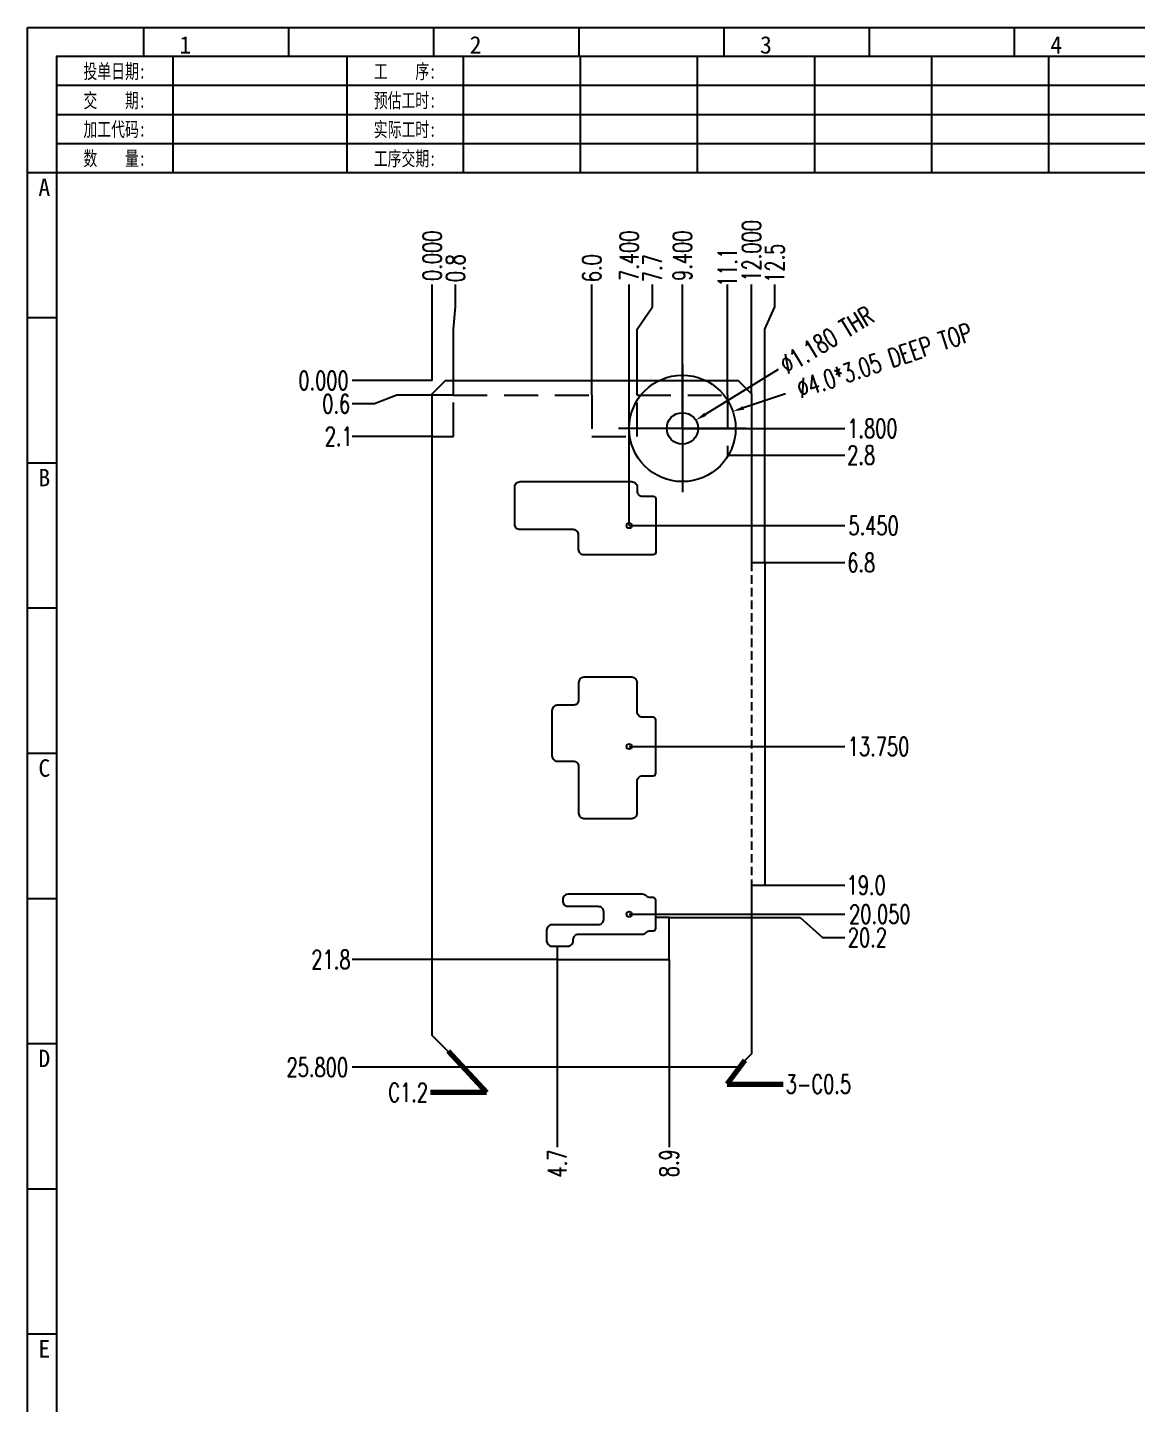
# Model space of a CAD drawing. Header units: millimetres. Extents: x -2852 to 5627, y -2271 to 1849.
# Drawn here: x -2222.9 to -2181.1, y -119.3 to -67.6 of the extents above; entities that cross this region are included whole.
import ezdxf
from ezdxf.enums import TextEntityAlignment as Align

# ---------------------------------------------------------------- set-up
doc = ezdxf.new("R2010")
doc.units = ezdxf.units.MM
doc.header["$PDSIZE"] = 3
for name, pattern in [('CENTER', [50.8, 31.75, -6.35, 6.35, -6.35]), ('DASHED', [19.05, 12.7, -6.35]), ('DASHED2', [9.525, 6.35, -3.175])]:
    doc.linetypes.add(name, pattern=pattern)
for name, color, linetype in [('1', 7, 'Continuous'), ('11', 4, 'DASHED2'), ('41', 1, 'Continuous'), ('PUNCH', 1, 'Continuous'), ('S01', 170, 'Continuous')]:
    doc.layers.add(name, color=color, linetype=linetype)
doc.styles.add('jet02', font='simplex.shx', dxfattribs={"width": 0.7})
doc.styles.get("Standard").update_dxf_attribs({"font": '仿宋_GB2312_0.ttf', "width": 0.7})
doc.styles.add('tk', font='', dxfattribs={"width": 0.7})
doc.styles.add('tk 2', font='仿宋_GB2312_0.ttf', dxfattribs={"width": 0.65})
doc.styles.get('tk').set_extended_font_data('NSimSun')
doc.dimstyles.new('jet02', dxfattribs={"dimtxt": 3.5, "dimasz": 2.1, "dimexe": 1, "dimexo": 0, "dimgap": 0.5, "dimtad": 0, "dimtoh": 1, "dimdec": 3, "dimzin": 9, "dimdsep": 46, "dimtxsty": 'jet02', "dimcen": 0, "dimclrt": 256, "dimazin": 2, "dimtfac": 1, "dimtdec": 3, "dimtofl": 0, "dimtmove": 0, "dimatfit": 1, "dimfxl": 0, "dimarcsym": 0})

# ---------------------------------------------------------------- blocks, each defined once
blk = doc.blocks.new('S01-PILOT119')
at = {"layer": 'S01', "color": 6, "linetype": 'CENTER'}
for p, q in [((0, 2.4), (0, -2.4)), ((2.4, 0), (-2.4, 0))]:
    blk.add_line(p, q, dxfattribs=at)
at = {"layer": 'S01', "linetype": 'Continuous'}
for radius in [2, 0.59]:
    blk.add_circle((0, 0), radius, dxfattribs=at)
blk = doc.blocks.new('A3-N')
at = {"layer": '1', "color": 1}
for p, q in [((0, 0), (0, 296.73)), ((0, 296.73), (420, 296.73)), ((21.82, 291.27), (21.82, 296.73)), ((49.09, 291.27), (49.09, 296.73)), ((76.36, 291.27), (76.36, 296.73)), ((103.64, 291.27), (103.64, 296.73)), ((103.64, 291.27), (103.64, 296.73)), ((103.64, 291.27), (103.64, 296.73)), ((130.91, 291.27), (130.91, 296.73)), ((158.18, 291.27), (158.18, 296.73)), ((185.45, 291.27), (185.45, 296.73)), ((5.45, 269.45), (0, 269.45)), ((5.45, 242.18), (0, 242.18)), ((5.45, 214.91), (0, 214.91)), ((5.45, 187.64), (0, 187.64)), ((5.45, 160.36), (0, 160.36)), ((5.45, 133.09), (0, 133.09)), ((5.45, 105.82), (0, 105.82)), ((5.45, 78.55), (0, 78.55)), ((5.45, 51.27), (0, 51.27))]:
    blk.add_line(p, q, dxfattribs=at)
at = {"layer": '1'}
blk.add_lwpolyline([(221.45, 5.45), (414.55, 5.45), (414.55, 291.27), (5.45, 291.27), (5.45, 5.45), (414.55, 5.45)], dxfattribs=at)
at = {"layer": '41'}
for p, q in [((27.27, 291.27), (27.27, 269.45)), ((60, 291.27), (60, 269.45)), ((81.82, 291.27), (81.82, 269.45)), ((103.82, 291.27), (103.82, 269.45)), ((125.82, 291.27), (125.82, 269.45)), ((147.82, 291.27), (147.82, 269.45)), ((169.82, 291.27), (169.82, 269.45)), ((191.82, 291.27), (191.82, 269.45)), ((367.82, 285.82), (5.45, 285.82)), ((367.82, 280.36), (5.45, 280.36)), ((367.82, 274.91), (5.45, 274.91)), ((414.55, 269.45), (5.45, 269.45))]:
    blk.add_line(p, q, dxfattribs=at)
at = {"layer": '1', "color": 1}
for s, p in [('1', (29.64, 295.11)), ('2', (84.18, 295.11)), ('3', (138.73, 295.11)), ('4', (193.27, 295.11))]:
    blk.add_text(s, height=3.27, dxfattribs=at).set_placement(p, align=Align.TOP_CENTER)
at = {"layer": '1', "style": 'tk', "width": 0.7}
for s, p in [('投单日期:', (16.36, 288.55)), ('工    序:', (70.91, 288.55)), ('交    期:', (16.36, 283.09)), ('预估工时:', (70.91, 283.09)), ('加工代码:', (16.36, 277.64)), ('实际工时:', (70.91, 277.64)), ('数    量:', (16.36, 272.18)), ('工序交期:', (70.91, 272.18))]:
    blk.add_text(s, height=2.727, dxfattribs=at).set_placement(p, align=Align.MIDDLE)
at = {"layer": '1', "color": 1}
for s, p in [('A', (2.04, 268.36)), ('B', (2.04, 213.82)), ('C', (2.04, 159.27)), ('D', (2.04, 104.73)), ('E', (2.04, 50.18))]:
    blk.add_text(s, height=3.27, dxfattribs=at).set_placement(p, align=Align.TOP_LEFT)
at = {"layer": '1', "style": 'tk 2', "width": 0.7}
for tag, p in [('PATR-NO1', (309.84, 32.96)), ('TITLE', (365.74, 30.9)), ('PATR-NO2', (309.84, 27.81)), ('DWG-NO:', (366.54, 18.14))]:
    blk.add_attdef(tag, p, '', height=3.27, dxfattribs=at)
at = {"layer": '1', "color": 1, "style": 'tk 2', "width": 0.7}
for tag, p in [('DRAW', (314.55, 7.27)), ('DATE', (334.72, 7.32))]:
    blk.add_attdef(tag, p, '', height=3.49, dxfattribs=at)
at = {"layer": '1', "style": 'tk 2', "width": 0.7}
for tag, p in [('SCALE', (376.55, 8.73)), ('SHEET', (386.6, 8.72)), ('REV', (397.38, 8.73))]:
    blk.add_attdef(tag, text='', height=2.18, dxfattribs=at).set_placement(p, align=Align.MIDDLE_LEFT)
blk = doc.blocks.new('*D1220')
at = {"layer": '41', "ltscale": 0.05}
blk.add_line((-1292.439, -2533.257), (-1295.444, -2533.257), dxfattribs=at)
at = {"layer": 'Defpoints', "color": 0, "ltscale": 0.05}
for p in [(-1295.444, -2533.257), (-1292.439, -2533.257), (-1292.439, -2533.257)]:
    blk.add_point(p, dxfattribs=at)
at = {"layer": '41', "ltscale": 0.05, "insert": (-1296.524, -2533.257), "char_height": 0.7, "attachment_point": 5, "style": 'jet02'}
blk.add_mtext('0.000', dxfattribs=at)
blk = doc.blocks.new('*D1221')
at = {"layer": '41', "ltscale": 0.05}
blk.add_line((-1291.239, -2559.057), (-1295.444, -2559.057), dxfattribs=at)
at = {"layer": 'Defpoints', "color": 0, "ltscale": 0.05}
for p in [(-1292.439, -2533.257), (-1295.444, -2559.057), (-1291.239, -2559.057)]:
    blk.add_point(p, dxfattribs=at)
at = {"layer": '41', "ltscale": 0.05, "insert": (-1296.757, -2559.057), "char_height": 0.7, "attachment_point": 5, "style": 'jet02'}
blk.add_mtext('25.800', dxfattribs=at)
blk = doc.blocks.new('*D1222')
at = {"layer": '41', "ltscale": 0.05}
blk.add_line((-1287.739, -2555.007), (-1295.444, -2555.007), dxfattribs=at)
at = {"layer": 'Defpoints', "color": 0, "ltscale": 0.05}
for p in [(-1292.439, -2533.257), (-1295.444, -2555.007), (-1287.739, -2555.007)]:
    blk.add_point(p, dxfattribs=at)
at = {"layer": '41', "ltscale": 0.05, "insert": (-1296.244, -2555.007), "char_height": 0.7, "attachment_point": 5, "style": 'jet02'}
blk.add_mtext('21.8', dxfattribs=at)
blk = doc.blocks.new('*D1223')
at = {"layer": '41', "ltscale": 0.05}
blk.add_line((-1292.439, -2535.357), (-1295.444, -2535.357), dxfattribs=at)
at = {"layer": 'Defpoints', "color": 0, "ltscale": 0.05}
for p in [(-1292.439, -2533.257), (-1295.444, -2535.357), (-1292.439, -2535.357)]:
    blk.add_point(p, dxfattribs=at)
at = {"layer": '41', "ltscale": 0.05, "insert": (-1295.952, -2535.357), "char_height": 0.7, "attachment_point": 5, "style": 'jet02'}
blk.add_mtext('2.1', dxfattribs=at)
blk = doc.blocks.new('*D1224')
at = {"layer": '41', "ltscale": 0.05}
for p, q in [((-1293.764, -2533.807), (-1294.604, -2534.132)), ((-1291.639, -2533.807), (-1293.764, -2533.807)), ((-1294.604, -2534.132), (-1295.444, -2534.132))]:
    blk.add_line(p, q, dxfattribs=at)
at = {"layer": 'Defpoints', "color": 0, "ltscale": 0.05}
for p in [(-1292.439, -2533.257), (-1291.639, -2533.807), (-1295.444, -2534.132)]:
    blk.add_point(p, dxfattribs=at)
at = {"layer": '41', "ltscale": 0.05, "insert": (-1296.045, -2534.132), "char_height": 0.7, "attachment_point": 5, "style": 'jet02'}
blk.add_mtext('0.6', dxfattribs=at)
blk = doc.blocks.new('*D1225')
at = {"layer": '41', "ltscale": 0.05}
for p, q in [((-1283.539, -2553.432), (-1278.613, -2553.432)), ((-1278.613, -2553.432), (-1277.773, -2554.182)), ((-1277.773, -2554.182), (-1276.933, -2554.182))]:
    blk.add_line(p, q, dxfattribs=at)
at = {"layer": 'Defpoints', "color": 0, "ltscale": 0.05}
for p in [(-1292.439, -2533.257), (-1283.539, -2553.432), (-1276.933, -2554.182)]:
    blk.add_point(p, dxfattribs=at)
at = {"layer": '41', "ltscale": 0.05, "insert": (-1276.087, -2554.182), "char_height": 0.7, "attachment_point": 5, "style": 'jet02'}
blk.add_mtext('20.2', dxfattribs=at)
blk = doc.blocks.new('*D1226')
at = {"layer": '41', "ltscale": 0.05}
blk.add_line((-1285.039, -2553.307), (-1276.933, -2553.307), dxfattribs=at)
at = {"layer": 'Defpoints', "color": 0, "ltscale": 0.05}
for p in [(-1292.439, -2533.257), (-1285.039, -2553.307), (-1276.933, -2553.307)]:
    blk.add_point(p, dxfattribs=at)
at = {"layer": '41', "ltscale": 0.05, "insert": (-1275.62, -2553.307), "char_height": 0.7, "attachment_point": 5, "style": 'jet02'}
blk.add_mtext('20.050', dxfattribs=at)
blk = doc.blocks.new('*D1227')
at = {"layer": '41', "ltscale": 0.05}
blk.add_line((-1279.939, -2552.217), (-1276.933, -2552.217), dxfattribs=at)
at = {"layer": 'Defpoints', "color": 0, "ltscale": 0.05}
for p in [(-1292.439, -2533.257), (-1279.939, -2552.217), (-1276.933, -2552.217)]:
    blk.add_point(p, dxfattribs=at)
at = {"layer": '41', "ltscale": 0.05, "insert": (-1276.133, -2552.217), "char_height": 0.7, "attachment_point": 5, "style": 'jet02'}
blk.add_mtext('19.0', dxfattribs=at)
blk = doc.blocks.new('*D1228')
at = {"layer": '41', "ltscale": 0.05}
blk.add_line((-1285.039, -2547.007), (-1276.933, -2547.007), dxfattribs=at)
at = {"layer": 'Defpoints', "color": 0, "ltscale": 0.05}
for p in [(-1292.439, -2533.257), (-1285.039, -2547.007), (-1276.933, -2547.007)]:
    blk.add_point(p, dxfattribs=at)
at = {"layer": '41', "ltscale": 0.05, "insert": (-1275.667, -2547.007), "char_height": 0.7, "attachment_point": 5, "style": 'jet02'}
blk.add_mtext('13.750', dxfattribs=at)
blk = doc.blocks.new('*D1229')
at = {"layer": '41', "ltscale": 0.05}
blk.add_line((-1279.939, -2540.097), (-1276.933, -2540.097), dxfattribs=at)
at = {"layer": 'Defpoints', "color": 0, "ltscale": 0.05}
for p in [(-1292.439, -2533.257), (-1279.939, -2540.097), (-1276.933, -2540.097)]:
    blk.add_point(p, dxfattribs=at)
at = {"layer": '41', "ltscale": 0.05, "insert": (-1276.32, -2540.097), "char_height": 0.7, "attachment_point": 5, "style": 'jet02'}
blk.add_mtext('6.8', dxfattribs=at)
blk = doc.blocks.new('*D1230')
at = {"layer": '41', "ltscale": 0.05}
blk.add_line((-1285.039, -2538.707), (-1276.933, -2538.707), dxfattribs=at)
at = {"layer": 'Defpoints', "color": 0, "ltscale": 0.05}
for p in [(-1292.439, -2533.257), (-1285.039, -2538.707), (-1276.933, -2538.707)]:
    blk.add_point(p, dxfattribs=at)
at = {"layer": '41', "ltscale": 0.05, "insert": (-1275.853, -2538.707), "char_height": 0.7, "attachment_point": 5, "style": 'jet02'}
blk.add_mtext('5.450', dxfattribs=at)
blk = doc.blocks.new('*D1231')
at = {"layer": '41', "ltscale": 0.05}
blk.add_line((-1280.439, -2536.057), (-1276.933, -2536.057), dxfattribs=at)
at = {"layer": 'Defpoints', "color": 0, "ltscale": 0.05}
for p in [(-1292.439, -2533.257), (-1280.439, -2536.057), (-1276.933, -2536.057)]:
    blk.add_point(p, dxfattribs=at)
at = {"layer": '41', "ltscale": 0.05, "insert": (-1276.32, -2536.057), "char_height": 0.7, "attachment_point": 5, "style": 'jet02'}
blk.add_mtext('2.8', dxfattribs=at)
blk = doc.blocks.new('*D1232')
at = {"layer": '41', "ltscale": 0.05}
blk.add_line((-1283.039, -2535.057), (-1276.933, -2535.057), dxfattribs=at)
at = {"layer": 'Defpoints', "color": 0, "ltscale": 0.05}
for p in [(-1292.439, -2533.257), (-1283.039, -2535.057), (-1276.933, -2535.057)]:
    blk.add_point(p, dxfattribs=at)
at = {"layer": '41', "ltscale": 0.05, "insert": (-1275.9, -2535.057), "char_height": 0.7, "attachment_point": 5, "style": 'jet02'}
blk.add_mtext('1.800', dxfattribs=at)
blk = doc.blocks.new('*D1233')
at = {"layer": '41', "ltscale": 0.05}
blk.add_line((-1292.439, -2533.257), (-1292.439, -2529.652), dxfattribs=at)
at = {"layer": 'Defpoints', "color": 0, "ltscale": 0.05}
for p in [(-1292.439, -2529.652), (-1292.439, -2533.257), (-1292.439, -2533.257)]:
    blk.add_point(p, dxfattribs=at)
at = {"layer": '41', "ltscale": 0.05, "insert": (-1292.439, -2528.572), "char_height": 0.7, "attachment_point": 5, "rotation": 90, "style": 'jet02'}
blk.add_mtext('0.000', dxfattribs=at)
blk = doc.blocks.new('*D1234')
at = {"layer": '41', "ltscale": 0.05}
for p, q in [((-1291.564, -2530.492), (-1291.564, -2529.652)), ((-1291.639, -2531.332), (-1291.564, -2530.492)), ((-1291.639, -2533.807), (-1291.639, -2531.332))]:
    blk.add_line(p, q, dxfattribs=at)
at = {"layer": 'Defpoints', "color": 0, "ltscale": 0.05}
for p in [(-1291.564, -2529.652), (-1292.439, -2533.257), (-1291.639, -2533.807)]:
    blk.add_point(p, dxfattribs=at)
at = {"layer": '41', "ltscale": 0.05, "insert": (-1291.564, -2529.038), "char_height": 0.7, "attachment_point": 5, "rotation": 90, "style": 'jet02'}
blk.add_mtext('0.8', dxfattribs=at)
blk = doc.blocks.new('*D1235')
at = {"layer": '41', "ltscale": 0.05}
blk.add_line((-1286.439, -2533.807), (-1286.439, -2529.652), dxfattribs=at)
at = {"layer": 'Defpoints', "color": 0, "ltscale": 0.05}
for p in [(-1286.439, -2529.652), (-1292.439, -2533.257), (-1286.439, -2533.807)]:
    blk.add_point(p, dxfattribs=at)
at = {"layer": '41', "ltscale": 0.05, "insert": (-1286.439, -2529.038), "char_height": 0.7, "attachment_point": 5, "rotation": 90, "style": 'jet02'}
blk.add_mtext('6.0', dxfattribs=at)
blk = doc.blocks.new('*D1236')
at = {"layer": '41', "ltscale": 0.05}
blk.add_line((-1285.039, -2538.707), (-1285.039, -2529.652), dxfattribs=at)
at = {"layer": 'Defpoints', "color": 0, "ltscale": 0.05}
for p in [(-1285.039, -2529.652), (-1292.439, -2533.257), (-1285.039, -2538.707)]:
    blk.add_point(p, dxfattribs=at)
at = {"layer": '41', "ltscale": 0.05, "insert": (-1285.039, -2528.572), "char_height": 0.7, "attachment_point": 5, "rotation": 90, "style": 'jet02'}
blk.add_mtext('7.400', dxfattribs=at)
blk = doc.blocks.new('*D1237')
at = {"layer": '41', "ltscale": 0.05}
for p, q in [((-1284.164, -2530.492), (-1284.164, -2529.652)), ((-1284.739, -2531.332), (-1284.164, -2530.492)), ((-1284.739, -2533.807), (-1284.739, -2531.332))]:
    blk.add_line(p, q, dxfattribs=at)
at = {"layer": 'Defpoints', "color": 0, "ltscale": 0.05}
for p in [(-1284.164, -2529.652), (-1292.439, -2533.257), (-1284.739, -2533.807)]:
    blk.add_point(p, dxfattribs=at)
at = {"layer": '41', "ltscale": 0.05, "insert": (-1284.164, -2529.038), "char_height": 0.7, "attachment_point": 5, "rotation": 90, "style": 'jet02'}
blk.add_mtext('7.7', dxfattribs=at)
blk = doc.blocks.new('*D1238')
at = {"layer": '41', "ltscale": 0.05}
blk.add_line((-1283.039, -2535.057), (-1283.039, -2529.652), dxfattribs=at)
at = {"layer": 'Defpoints', "color": 0, "ltscale": 0.05}
for p in [(-1283.039, -2529.652), (-1292.439, -2533.257), (-1283.039, -2535.057)]:
    blk.add_point(p, dxfattribs=at)
at = {"layer": '41', "ltscale": 0.05, "insert": (-1283.039, -2528.572), "char_height": 0.7, "attachment_point": 5, "rotation": 90, "style": 'jet02'}
blk.add_mtext('9.400', dxfattribs=at)
blk = doc.blocks.new('*D1239')
at = {"layer": '41', "ltscale": 0.05}
blk.add_line((-1281.339, -2533.807), (-1281.339, -2529.652), dxfattribs=at)
at = {"layer": 'Defpoints', "color": 0, "ltscale": 0.05}
for p in [(-1281.339, -2529.652), (-1292.439, -2533.257), (-1281.339, -2533.807)]:
    blk.add_point(p, dxfattribs=at)
at = {"layer": '41', "ltscale": 0.05, "insert": (-1281.339, -2529.003), "char_height": 0.7, "attachment_point": 5, "rotation": 90, "style": 'jet02'}
blk.add_mtext('11.1', dxfattribs=at)
blk = doc.blocks.new('*D1240')
at = {"layer": '41', "ltscale": 0.05}
blk.add_line((-1280.439, -2533.757), (-1280.439, -2529.652), dxfattribs=at)
at = {"layer": 'Defpoints', "color": 0, "ltscale": 0.05}
for p in [(-1280.439, -2529.652), (-1292.439, -2533.257), (-1280.439, -2533.757)]:
    blk.add_point(p, dxfattribs=at)
at = {"layer": '41', "ltscale": 0.05, "insert": (-1280.439, -2528.385), "char_height": 0.7, "attachment_point": 5, "rotation": 90, "style": 'jet02'}
blk.add_mtext('12.000', dxfattribs=at)
blk = doc.blocks.new('*D1241')
at = {"layer": '41', "ltscale": 0.05}
for p, q in [((-1279.564, -2530.492), (-1279.564, -2529.652)), ((-1279.939, -2531.332), (-1279.564, -2530.492)), ((-1279.939, -2540.097), (-1279.939, -2531.332))]:
    blk.add_line(p, q, dxfattribs=at)
at = {"layer": 'Defpoints', "color": 0, "ltscale": 0.05}
for p in [(-1279.564, -2529.652), (-1292.439, -2533.257), (-1279.939, -2540.097)]:
    blk.add_point(p, dxfattribs=at)
at = {"layer": '41', "ltscale": 0.05, "insert": (-1279.564, -2528.852), "char_height": 0.7, "attachment_point": 5, "rotation": 90, "style": 'jet02'}
blk.add_mtext('12.5', dxfattribs=at)
blk = doc.blocks.new('*D1242')
at = {"layer": '41', "ltscale": 0.05}
blk.add_line((-1287.739, -2555.007), (-1287.739, -2562.062), dxfattribs=at)
at = {"layer": 'Defpoints', "color": 0, "ltscale": 0.05}
for p in [(-1292.439, -2533.257), (-1287.739, -2555.007), (-1287.739, -2562.062)]:
    blk.add_point(p, dxfattribs=at)
at = {"layer": '41', "ltscale": 0.05, "insert": (-1287.739, -2562.675), "char_height": 0.7, "attachment_point": 5, "rotation": 90, "style": 'jet02'}
blk.add_mtext('4.7', dxfattribs=at)
blk = doc.blocks.new('*D1243')
at = {"layer": '41', "ltscale": 0.05}
blk.add_line((-1283.539, -2555.007), (-1283.539, -2562.062), dxfattribs=at)
at = {"layer": 'Defpoints', "color": 0, "ltscale": 0.05}
for p in [(-1292.439, -2533.257), (-1283.539, -2555.007), (-1283.539, -2562.062)]:
    blk.add_point(p, dxfattribs=at)
at = {"layer": '41', "ltscale": 0.05, "insert": (-1283.539, -2562.664), "char_height": 0.7, "attachment_point": 5, "rotation": 90, "style": 'jet02'}
blk.add_mtext('8.9', dxfattribs=at)
blk = doc.blocks.new('*D1244')
at = {"layer": '41', "ltscale": 0.05}
blk.add_line((-1279.435, -2532.847), (-1282.178, -2534.529), dxfattribs=at)
blk.add_solid([(-1282.214, -2534.469), (-1282.141, -2534.588), (-1282.536, -2534.748)], dxfattribs=at)
at = {"layer": 'Defpoints', "color": 0, "ltscale": 0.05}
for p in [(-1282.536, -2534.748), (-1283.542, -2535.365)]:
    blk.add_point(p, dxfattribs=at)
at = {"layer": '41', "ltscale": 0.05, "insert": (-1277.619, -2531.734), "char_height": 0.7, "attachment_point": 5, "rotation": 31.5114, "style": 'jet02'}
blk.add_mtext('∅1.180{\\C1; THR}', dxfattribs=at)
blk = doc.blocks.new('*D1245')
at = {"layer": '41', "ltscale": 0.05}
blk.add_line((-1279.159, -2533.752), (-1280.745, -2534.285), dxfattribs=at)
blk.add_solid([(-1280.767, -2534.219), (-1280.723, -2534.352), (-1281.143, -2534.419)], dxfattribs=at)
at = {"layer": 'Defpoints', "color": 0, "ltscale": 0.05}
for p in [(-1281.143, -2534.419), (-1284.934, -2535.694)]:
    blk.add_point(p, dxfattribs=at)
at = {"layer": '41', "ltscale": 0.05, "insert": (-1275.448, -2532.504), "char_height": 0.7, "attachment_point": 5, "rotation": 18.5897, "style": 'jet02'}
blk.add_mtext('∅4.0*3.05 DEEP TOP', dxfattribs=at)

msp = doc.modelspace()

# ---------------------------------------------------------------- linework, layer by layer
at = {"layer": '1', "ltscale": 0.05}
for p, q in [((-2195.6463, -87.6669), (-2195.1463, -87.6669)), ((-2195.1463, -87.6669), (-2195.1463, -99.7869)), ((-2195.6463, -99.7869), (-2195.1463, -99.7869))]:
    msp.add_line(p, q, dxfattribs=at)
for points in [[(-2195.6463, -99.7869), (-2195.6463, -106.1269), (-2196.1463, -106.6269), (-2206.4463, -106.6269), (-2207.6463, -105.4269), (-2207.6463, -81.3269), (-2207.1463, -80.8269), (-2196.1463, -80.8269), (-2195.6463, -81.3269), (-2195.6463, -87.6669)], [(-2202.9463, -102.0769), (-2202.9463, -102.5769), (-2198.7463, -102.5769), (-2198.7463, -101.0019), (-2199.2463, -101.0019)]]:
    msp.add_lwpolyline(points, dxfattribs=at)
at = {"layer": '11', "ltscale": 0.05}
msp.add_line((-2195.6463, -87.6669), (-2195.6463, -99.7869), dxfattribs=at)
at = {"layer": '11', "linetype": 'DASHED', "ltscale": 0.1}
msp.add_lwpolyline([(-2207.6463, -82.9269), (-2206.8463, -82.9269), (-2206.8463, -81.3769), (-2201.6463, -81.3769), (-2201.6463, -82.9269), (-2199.9463, -82.9269), (-2199.9463, -81.3769), (-2196.5463, -81.3769), (-2196.5463, -83.6269), (-2195.6463, -83.6269)], dxfattribs=at)
at = {"layer": 'PUNCH', "ltscale": 0.05}
for points in [[(-2199.2463, -87.2769, -0.4142136), (-2199.3463, -87.3769), (-2201.9463, -87.3769, -0.4142136), (-2202.1463, -87.1769), (-2202.1463, -86.6269, 0.4142136), (-2202.3463, -86.4269), (-2204.3463, -86.4269, -0.4142136), (-2204.5463, -86.2269), (-2204.5463, -84.8269, -0.4142136), (-2204.3463, -84.6269), (-2200.1463, -84.6269, -0.4142136), (-2199.9463, -84.8269), (-2199.9463, -84.9769, 0.4142136), (-2199.7463, -85.1769), (-2199.3463, -85.1769, -0.4142136), (-2199.2463, -85.2769)], [(-2199.9463, -95.8769, -0.4142136), (-2199.7463, -95.6769), (-2199.3463, -95.6769, 0.4142136), (-2199.2463, -95.5769), (-2199.2463, -93.5769, 0.4142136), (-2199.3463, -93.4769), (-2199.7463, -93.4769, -0.4142136), (-2199.9463, -93.2769), (-2199.9463, -92.1769, 0.4142136), (-2200.1463, -91.9769), (-2201.9463, -91.9769, 0.4142136), (-2202.1463, -92.1769), (-2202.1463, -92.8269, -0.4142136), (-2202.3463, -93.0269), (-2202.9463, -93.0269, 0.4142136), (-2203.1463, -93.2269), (-2203.1463, -94.9269, 0.4142136), (-2202.9463, -95.1269), (-2202.3463, -95.1269, -0.4142136), (-2202.1463, -95.3269), (-2202.1463, -97.0769, 0.4142136), (-2201.9463, -97.2769), (-2200.1463, -97.2769, 0.4142136), (-2199.9463, -97.0769)], [(-2202.3463, -101.8769), (-2202.3463, -101.8269, -0.4142136), (-2202.1463, -101.6269), (-2199.7463, -101.6269, 0.2060321), (-2199.6011, -101.5644, -0.2060321), (-2199.4558, -101.5019), (-2199.3463, -101.5019, 0.4142136), (-2199.2463, -101.4019), (-2199.2463, -100.3519, 0.4142136), (-2199.3463, -100.2519), (-2199.4558, -100.2519, -0.2060321), (-2199.6011, -100.1894, 0.2060321), (-2199.7463, -100.1269), (-2202.5443, -100.1269, 0.4142136), (-2202.7443, -100.3269), (-2202.7443, -100.3769, 0.4142136), (-2202.5443, -100.5769), (-2201.4143, -100.5769, -0.4142136), (-2201.2143, -100.7769), (-2201.2143, -101.0769, -0.4142136), (-2201.4143, -101.2769), (-2203.1463, -101.2769, 0.4142136), (-2203.3463, -101.4769), (-2203.3463, -101.8769, 0.4142136), (-2203.1463, -102.0769), (-2202.5463, -102.0769, 0.4142136)]]:
    msp.add_lwpolyline(points, format="xyb", close=True, dxfattribs=at)
for centre in [(-2200.2463, -86.2769), (-2200.2463, -94.5769), (-2200.2463, -100.8769)]:
    msp.add_circle(centre, 0.1, dxfattribs=at)

# ---------------------------------------------------------------- block references
at = {"layer": '1', "ltscale": 0.05, "xscale": 0.2000000000000455, "yscale": 0.2000000000000455, "zscale": 0.2000000000000455}
msp.add_blockref('A3-N', (-2222.8525, -126.9126), dxfattribs=at)
at = {"layer": 'S01', "color": 3}
msp.add_blockref('S01-PILOT119', (-2198.2463, -82.6269), dxfattribs=at)

# ---------------------------------------------------------------- texts
at = {"layer": '41', "ltscale": 0.05, "char_height": 0.7, "style": 'jet02'}
for s, insert, attachment_point in [('3-C0.5', (-2194.3656, -107.2575), 4), ('C1.2', (-2207.8065, -107.5717), 6)]:
    msp.add_mtext(s, dxfattribs=dict(at, insert=insert, attachment_point=attachment_point))

# ---------------------------------------------------------------- dimensions: what is measured, and where the dimension line sits
at = {"layer": '41', "ltscale": 0.05}
for feature_location, offset, dtype, origin, override, picture, middle, set_off in [((-2207.6463077132, -80.826885847), (0, 3.6051404207), 1, (-2207.6463077132, -80.826885847), {"dimscale": 0.2, "dimtoh": 0, "dimzin": 1, "dimclrd": 256, "dimclre": 256, "dimadec": 3, "dimazin": 0, "dimatfit": 3, "dimlwd": 65535, "dimlwe": 65535}, '*D1233', (-2207.6463077132, -76.1417454264), (-915.2077048823, 2452.4298167741)), ((-2195.6463, -81.3269), (0, 4.1051), 1, (-2207.6463, -80.8269), {"dimscale": 0.2, "dimtoh": 0, "dimzin": 1, "dimclrd": 256, "dimclre": 256, "dimadec": 3, "dimazin": 0, "dimatfit": 3, "dimlwd": 65535, "dimlwe": 65535}, '*D1240', (-2195.6463, -75.9551), (-915.2077, 2452.4298)), ((-2200.2463, -86.2769), (0, 9.0551), 1, (-2207.6463, -80.8269), {"dimscale": 0.2, "dimtoh": 0, "dimzin": 1, "dimclrd": 256, "dimclre": 256, "dimadec": 3, "dimazin": 0, "dimatfit": 3, "dimlwd": 65535, "dimlwe": 65535}, '*D1236', (-2200.2463, -76.1417), (-915.2077, 2452.4298)), ((-2198.2463, -82.6269), (0, 5.4051), 1, (-2207.6463, -80.8269), {"dimscale": 0.2, "dimtoh": 0, "dimzin": 1, "dimclrd": 256, "dimclre": 256, "dimadec": 3, "dimazin": 0, "dimatfit": 3, "dimlwd": 65535, "dimlwe": 65535}, '*D1238', (-2198.2463, -76.1417), (-915.2077, 2452.4298)), ((-2195.1463, -87.6669), (0.375, 10.4451), 1, (-2207.6463, -80.8269), {"dimscale": 0.2, "dimtoh": 0, "dimdec": 1, "dimzin": 1, "dimclrd": 256, "dimclre": 256, "dimadec": 1, "dimazin": 0, "dimatfit": 3, "dimlwd": 65535, "dimlwe": 65535}, '*D1241', (-2194.7713, -76.4217), (-915.2077, 2452.4298)), ((-2196.5463, -81.3769), (0, 4.1551), 1, (-2207.6463, -80.8269), {"dimscale": 0.2, "dimtoh": 0, "dimdec": 1, "dimzin": 1, "dimclrd": 256, "dimclre": 256, "dimadec": 1, "dimazin": 0, "dimatfit": 3, "dimlwd": 65535, "dimlwe": 65535}, '*D1239', (-2196.5463, -76.5734), (-915.2077, 2452.4298)), ((-2206.8463, -81.3769), (0.075, 4.1551), 1, (-2207.6463, -80.8269), {"dimscale": 0.2, "dimtoh": 0, "dimdec": 1, "dimzin": 1, "dimclrd": 256, "dimclre": 256, "dimadec": 1, "dimazin": 0, "dimatfit": 3, "dimlwd": 65535, "dimlwe": 65535}, '*D1234', (-2206.7713, -76.6084), (-915.2077, 2452.4298)), ((-2201.6463, -81.3769), (0, 4.1551), 1, (-2207.6463, -80.8269), {"dimscale": 0.2, "dimtoh": 0, "dimdec": 1, "dimzin": 1, "dimclrd": 256, "dimclre": 256, "dimadec": 1, "dimazin": 0, "dimatfit": 3, "dimlwd": 65535, "dimlwe": 65535}, '*D1235', (-2201.6463, -76.6084), (-915.2077, 2452.4298)), ((-2199.9463, -81.3769), (0.575, 4.1551), 1, (-2207.6463, -80.8269), {"dimscale": 0.2, "dimtoh": 0, "dimdec": 1, "dimzin": 1, "dimclrd": 256, "dimclre": 256, "dimadec": 1, "dimazin": 0, "dimatfit": 3, "dimlwd": 65535, "dimlwe": 65535}, '*D1237', (-2199.3713, -76.6084), (-915.2077, 2452.4298)), ((-2207.6463077132, -80.826885847), (-3.0051404208, 0), 0, (-2207.6463077132, -80.826885847), {"dimscale": 0.2, "dimtoh": 0, "dimzin": 1, "dimclrd": 256, "dimclre": 256, "dimadec": 3, "dimazin": 0, "dimatfit": 3, "dimlwd": 65535, "dimlwe": 65535}, '*D1220', (-2211.731448134, -80.826885847), (-915.2077048823, 2452.4298167741)), ((-2206.4463, -106.6269), (-4.2051, 0), 0, (-2207.6463, -80.8269), {"dimscale": 0.2, "dimtoh": 0, "dimzin": 1, "dimclrd": 256, "dimclre": 256, "dimadec": 3, "dimazin": 0, "dimatfit": 3, "dimlwd": 65535, "dimlwe": 65535}, '*D1221', (-2211.9648, -106.6269), (-915.2077, 2452.4298)), ((-2202.9463077132, -102.5768858472), (-7.7051404208, 0), 0, (-2207.6463077132, -80.826885847), {"dimscale": 0.2, "dimtoh": 0, "dimdec": 1, "dimzin": 1, "dimclrd": 256, "dimclre": 256, "dimadec": 1, "dimazin": 0, "dimatfit": 3, "dimlwd": 65535, "dimlwe": 65535}, '*D1222', (-2211.451448134, -102.5768858472), (-915.2077048823, 2452.4298167741)), ((-2206.8463077132, -81.3768858472), (-3.8051404208, -0.3249999999), 0, (-2207.6463077132, -80.826885847), {"dimscale": 0.2, "dimtoh": 0, "dimdec": 1, "dimzin": 1, "dimclrd": 256, "dimclre": 256, "dimadec": 1, "dimazin": 0, "dimatfit": 3, "dimlwd": 65535, "dimlwe": 65535}, '*D1224', (-2211.2531148007, -81.701885847), (-915.2077048823, 2452.4298167741)), ((-2207.6463, -82.9269), (-3.0051, 0), 0, (-2207.6463, -80.8269), {"dimscale": 0.2, "dimtoh": 0, "dimdec": 1, "dimzin": 1, "dimclrd": 256, "dimclre": 256, "dimadec": 1, "dimazin": 0, "dimatfit": 3, "dimlwd": 65535, "dimlwe": 65535}, '*D1223', (-2211.1598, -82.9269), (-915.2077, 2452.4298)), ((-2198.7463, -101.0019), (6.6051, -0.75), 0, (-2207.6463, -80.8269), {"dimscale": 0.2, "dimtoh": 0, "dimdec": 1, "dimzin": 1, "dimclrd": 256, "dimclre": 256, "dimadec": 1, "dimazin": 0, "dimatfit": 3, "dimlwd": 65535, "dimlwe": 65535}, '*D1225', (-2191.2945, -101.7519), (-915.2077, 2452.4298)), ((-2200.2463, -100.8769), (8.1051, 0), 0, (-2207.6463, -80.8269), {"dimscale": 0.2, "dimtoh": 0, "dimzin": 1, "dimclrd": 256, "dimclre": 256, "dimadec": 3, "dimazin": 0, "dimatfit": 3, "dimlwd": 65535, "dimlwe": 65535}, '*D1226', (-2190.8278, -100.8769), (-915.2077, 2452.4298)), ((-2195.1463, -99.7869), (3.0051, 0), 0, (-2207.6463, -80.8269), {"dimscale": 0.2, "dimtoh": 0, "dimdec": 1, "dimzin": 1, "dimclrd": 256, "dimclre": 256, "dimadec": 1, "dimazin": 0, "dimatfit": 3, "dimlwd": 65535, "dimlwe": 65535}, '*D1227', (-2191.3412, -99.7869), (-915.2077, 2452.4298)), ((-2200.2463, -94.5769), (8.1051, 0), 0, (-2207.6463, -80.8269), {"dimscale": 0.2, "dimtoh": 0, "dimzin": 1, "dimclrd": 256, "dimclre": 256, "dimadec": 3, "dimazin": 0, "dimatfit": 3, "dimlwd": 65535, "dimlwe": 65535}, '*D1228', (-2190.8745, -94.5769), (-915.2077, 2452.4298)), ((-2195.1463, -87.6669), (3.0051, 0), 0, (-2207.6463, -80.8269), {"dimscale": 0.2, "dimtoh": 0, "dimdec": 1, "dimzin": 1, "dimclrd": 256, "dimclre": 256, "dimadec": 1, "dimazin": 0, "dimatfit": 3, "dimlwd": 65535, "dimlwe": 65535}, '*D1229', (-2191.5278, -87.6669), (-915.2077, 2452.4298)), ((-2200.2463, -86.2769), (8.1051, 0), 0, (-2207.6463, -80.8269), {"dimscale": 0.2, "dimtoh": 0, "dimzin": 1, "dimclrd": 256, "dimclre": 256, "dimadec": 3, "dimazin": 0, "dimatfit": 3, "dimlwd": 65535, "dimlwe": 65535}, '*D1230', (-2191.0612, -86.2769), (-915.2077, 2452.4298)), ((-2195.6463, -83.6269), (3.5051, 0), 0, (-2207.6463, -80.8269), {"dimscale": 0.2, "dimtoh": 0, "dimdec": 1, "dimzin": 1, "dimclrd": 256, "dimclre": 256, "dimadec": 1, "dimazin": 0, "dimatfit": 3, "dimlwd": 65535, "dimlwe": 65535}, '*D1231', (-2191.5278, -83.6269), (-915.2077, 2452.4298)), ((-2198.2463, -82.6269), (6.1051, 0), 0, (-2207.6463, -80.8269), {"dimscale": 0.2, "dimtoh": 0, "dimzin": 1, "dimclrd": 256, "dimclre": 256, "dimadec": 3, "dimazin": 0, "dimatfit": 3, "dimlwd": 65535, "dimlwe": 65535}, '*D1232', (-2191.1078, -82.6269), (-915.2077, 2452.4298)), ((-2202.9463, -102.5769), (0, -7.0551), 1, (-2207.6463, -80.8269), {"dimscale": 0.2, "dimtoh": 0, "dimdec": 1, "dimzin": 1, "dimclrd": 256, "dimclre": 256, "dimadec": 1, "dimazin": 0, "dimatfit": 3, "dimlwd": 65535, "dimlwe": 65535}, '*D1242', (-2202.9463, -110.2454), (-915.2077, 2452.4298)), ((-2198.7463, -102.5769), (0, -7.0551), 1, (-2207.6463, -80.8269), {"dimscale": 0.2, "dimtoh": 0, "dimdec": 1, "dimzin": 1, "dimclrd": 256, "dimclre": 256, "dimadec": 1, "dimazin": 0, "dimatfit": 3, "dimlwd": 65535, "dimlwe": 65535}, '*D1243', (-2198.7463, -110.2337), (-915.2077, 2452.4298))]:
    dim = msp.add_ordinate_dim(feature_location=feature_location, offset=offset, dtype=dtype, origin=origin, dimstyle='jet02', override=override, dxfattribs=at)
    dim.commit()
    dim.dimension.update_dxf_attribs({"geometry": picture, "text_midpoint": middle, "insert": set_off})
for p1, p2, text, override, picture, middle in [((-2198.7493, -82.9353), (-2197.7433, -82.3185), '<>{\\C1; THR}', {"dimscale": 0.2, "dimtoh": 0, "dimzin": 1, "dimclrd": 256, "dimclre": 256, "dimadec": 3, "dimazin": 0, "dimatfit": 3, "dimlwd": 65535, "dimlwe": 65535}, '*D1244', (-2192.8267, -79.3042)), ((-2200.142, -83.2645), (-2196.3507, -81.9893), '<>*3.05 DEEP TOP', {"dimscale": 0.2, "dimtoh": 0, "dimdec": 1, "dimzin": 1, "dimclrd": 256, "dimclre": 256, "dimadec": 1, "dimazin": 0, "dimatfit": 3, "dimlwd": 65535, "dimlwe": 65535}, '*D1245', (-2190.656, -80.074))]:
    dim = msp.add_diameter_dim_2p(p1=p1, p2=p2, text=text, dimstyle='jet02', override=override, dxfattribs=at)
    dim.commit()
    dim.dimension.update_dxf_attribs({"geometry": picture, "text_midpoint": middle, "dimtype": 131, "insert": (-915.2077, 2452.4298)})

# ---------------------------------------------------------------- leaders
at = {"layer": '41', "ltscale": 0.05, "annotation_type": 0, "has_hookline": 1}
for points, hookline_direction, text_width in [([(-2207.0463, -106.0269), (-2205.6065, -107.5717), (-2207.7065, -107.5717)], 1, 1.4233), ([(-2195.8963, -106.3769), (-2196.5656, -107.2575), (-2194.4656, -107.2575)], 0, 2.59)]:
    msp.add_leader(points, dimstyle='jet02', override={"dimscale": 0.2, "dimtoh": 0, "dimdec": 1, "dimzin": 1, "dimclrd": 256, "dimclre": 256, "dimadec": 1, "dimazin": 0, "dimatfit": 3, "dimlwd": 65535, "dimlwe": 65535}, dxfattribs=dict(at, hookline_direction=hookline_direction, text_width=text_width))

doc.saveas('drawing.dxf')
